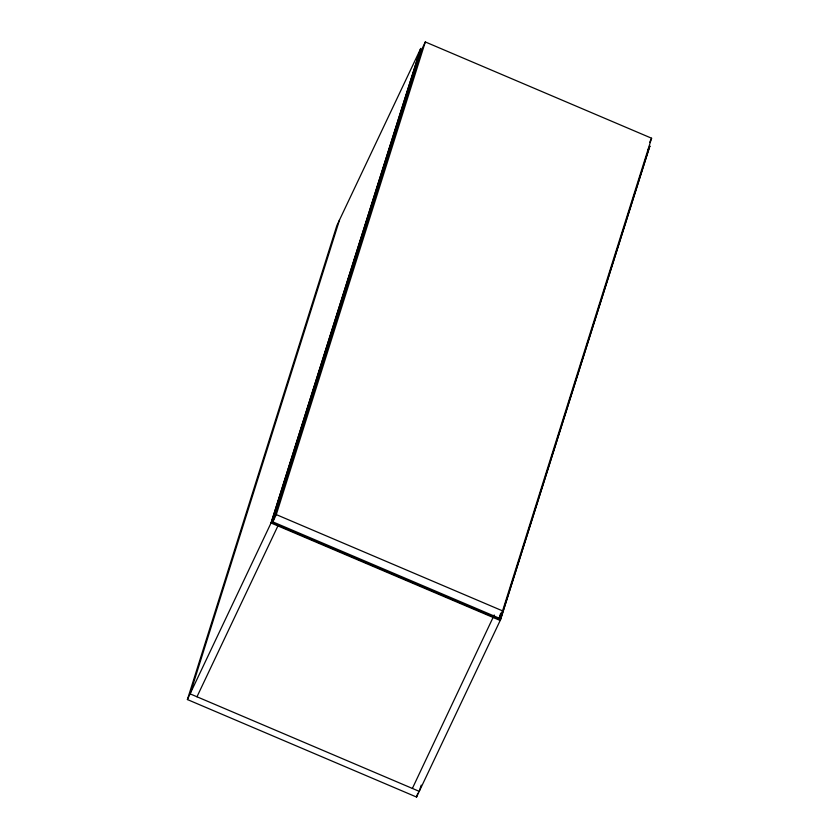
<?xml version="1.0" encoding="UTF-8"?>
<svg xmlns="http://www.w3.org/2000/svg" width="839" height="839" viewBox="0 0 839 839"><rect width="100%" height="100%" fill="white"/><g stroke="black" fill="none" stroke-linecap="round" stroke-linejoin="round"><path stroke-width="1.26" d="M187.401 699.548L336.838 225.607L420.769 48.41L271.343 522.351L187.401 699.548L416.553 797.05L500.484 619.853L649.921 145.913L647.949 150.076M339.533 219.912L190.096 693.853L419.248 791.355L421.22 785.115M420.475 49.04L271.039 522.991L500.191 620.482L649.627 146.542M272.843 521.879L421.86 49.228L425.31 41.95L651.599 138.225L502.571 610.886L499.121 618.154L272.843 521.879L276.283 514.601L425.31 41.95M416.553 797.05L417.728 793.306M494.223 614.987L412.379 788.429M499.121 618.154L500.694 613.173M196.976 696.779L278.212 525.277M649.627 142.389L651.599 138.225M276.283 514.601L502.571 610.886M271.343 522.351L500.484 619.853"/></g></svg>
